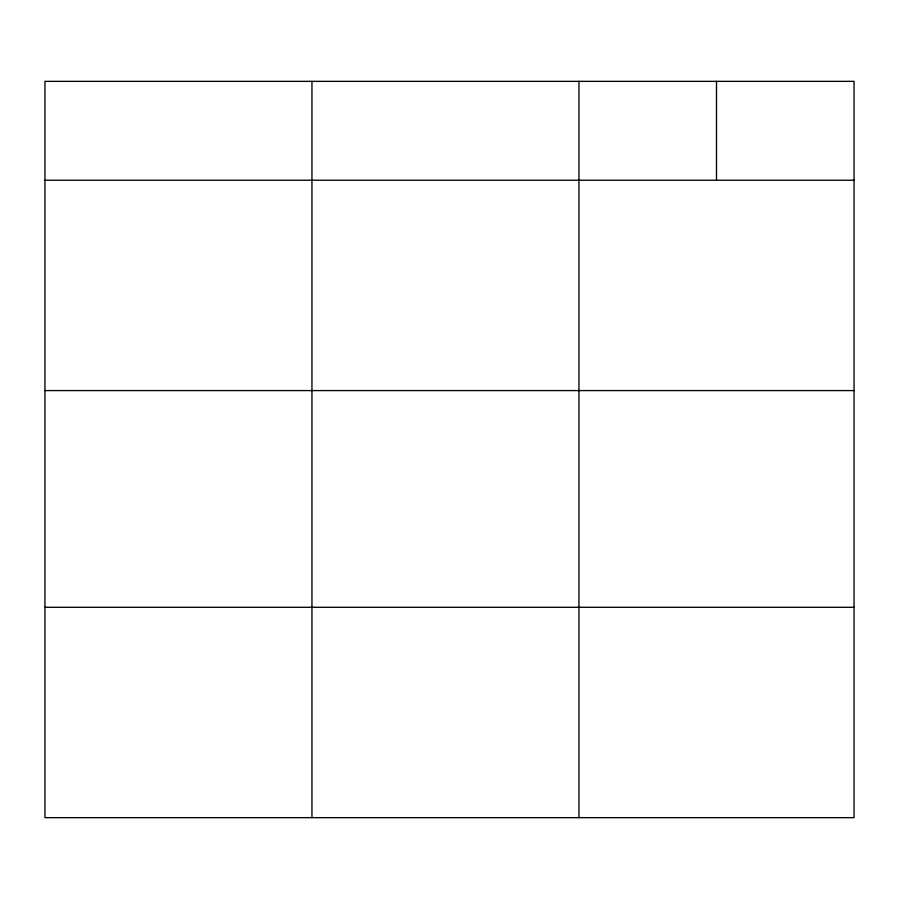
<?xml version="1.0" encoding="UTF-8"?>
<svg xmlns="http://www.w3.org/2000/svg" width="899" height="899" viewBox="0 0 899 899"><rect width="100%" height="100%" fill="white"/><g stroke="black" fill="none" stroke-linecap="round" stroke-linejoin="round"><path stroke-width="1.35" d="M854.05 390.582L854.05 81.348L44.95 81.348L44.95 817.652L854.05 817.652L854.05 390.582L44.95 390.582M44.95 180.227L854.05 180.227M44.95 607.297L854.05 607.297M716.503 81.348L716.503 180.227M578.956 81.348L578.956 817.652M311.953 81.348L311.953 817.652"/></g></svg>
